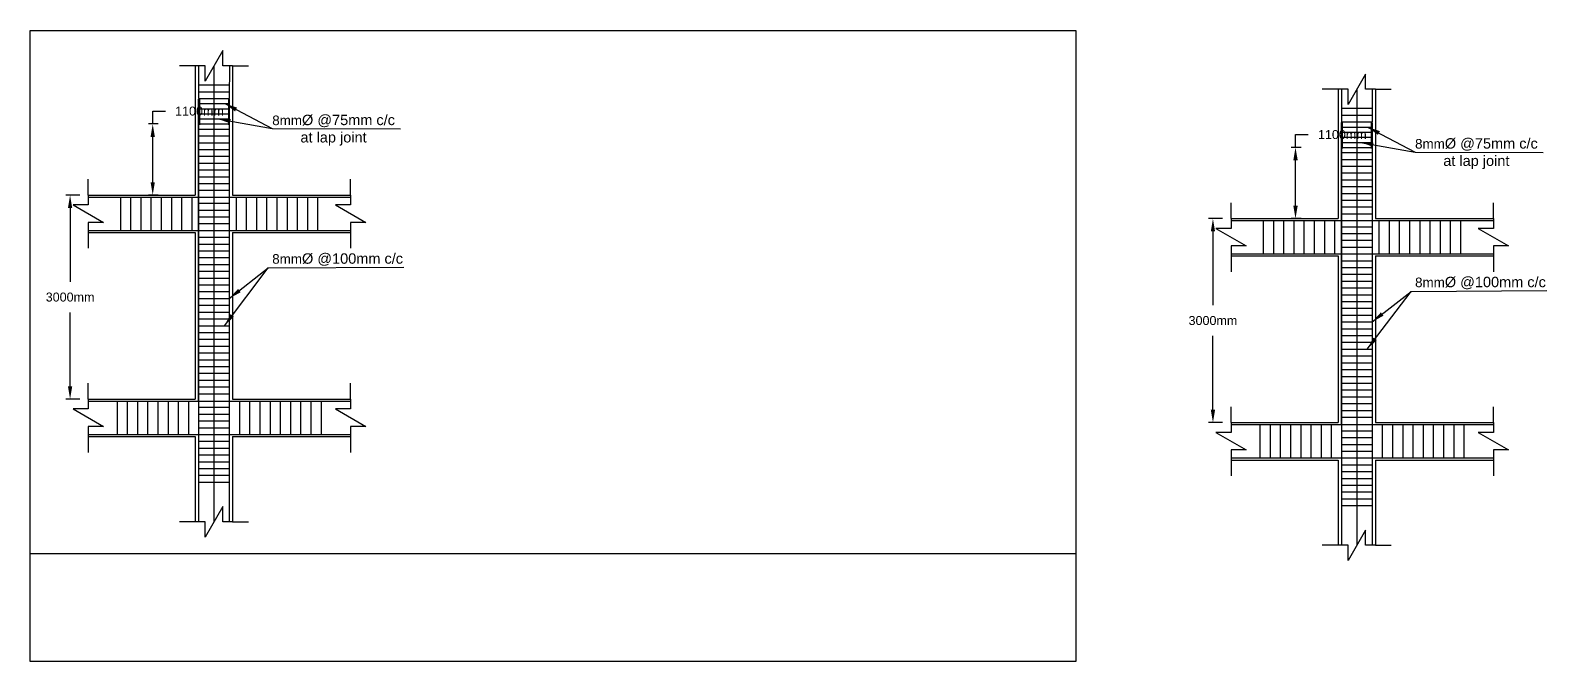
# Model space of a CAD drawing. Header units: metres. Extents: x 3 to 189, y -54 to 67.
# Drawn here: x 170.67 to 188.51, y 39.35 to 46.78 of the extents above; entities that cross this region are included whole.
import ezdxf

# ---------------------------------------------------------------- set-up
doc = ezdxf.new("R2010")
doc.units = ezdxf.units.M
doc.header["$LTSCALE"] = 0.015
doc.header["$MEASUREMENT"] = 0
doc.styles.get("Standard").update_dxf_attribs({"font": 'arial.ttf'})
doc.dimstyles.get("Standard").update_dxf_attribs({"dimscale": 1.005, "dimtxt": 0.105, "dimasz": 0.15, "dimexe": 0.05, "dimexo": 0.1, "dimgap": 0.125, "dimtad": 0, "dimtih": 1, "dimtoh": 1, "dimdec": 4, "dimzin": 0, "dimdsep": 46, "dimtxsty": 'Standard', "dimcen": 0.115, "dimadec": 3, "dimazin": 0, "dimtfac": 1, "dimtdec": 4, "dimtofl": 0, "dimtmove": 0, "dimatfit": 3, "dimfxl": 1, "dimfxlon": 1, "dimtolj": 1, "dimtzin": 0, "dimarcsym": 0})

# ---------------------------------------------------------------- blocks, each defined once
blk = doc.blocks.new('*D104')
at = {"color": 0, "lineweight": -2, "ltscale": 0.01, "transparency": 16777216}
for p, q in [((185.553, 45.401), (185.553, 45.552)), ((185.553, 45.552), (185.704, 45.552)), ((185.619, 45.401), (185.503, 45.401)), ((185.553, 44.716), (185.553, 45.251)), ((185.619, 44.565), (185.503, 44.565))]:
    blk.add_line(p, q, dxfattribs=at)
at = {"color": 0, "ltscale": 0.01, "transparency": 16777216}
for points in [[(185.528, 45.251), (185.579, 45.251), (185.553, 45.401)], [(185.528, 44.716), (185.579, 44.716), (185.553, 44.565)]]:
    blk.add_solid(points, dxfattribs=at)
at = {"layer": 'Defpoints', "color": 0, "ltscale": 0.01, "transparency": 16777216}
for p in [(185.553, 45.401), (185.72, 45.401), (185.72, 44.565)]:
    blk.add_point(p, dxfattribs=at)
at = {"color": 0, "ltscale": 0.01, "transparency": 16777216, "insert": (186.104, 45.552), "char_height": 0.1055, "attachment_point": 5}
blk.add_mtext('\\A1;1100mm', dxfattribs=at)
blk = doc.blocks.new('*D105')
at = {"color": 0, "lineweight": -2, "ltscale": 0.01, "transparency": 16777216}
for p, q in [((184.694, 44.565), (184.531, 44.565)), ((184.582, 44.415), (184.582, 43.545)), ((184.582, 42.316), (184.582, 43.186)), ((184.694, 42.165), (184.531, 42.165))]:
    blk.add_line(p, q, dxfattribs=at)
at = {"color": 0, "ltscale": 0.01, "transparency": 16777216}
for points in [[(184.557, 44.415), (184.607, 44.415), (184.582, 44.565)], [(184.557, 42.316), (184.607, 42.316), (184.582, 42.165)]]:
    blk.add_solid(points, dxfattribs=at)
at = {"layer": 'Defpoints', "color": 0, "ltscale": 0.01, "transparency": 16777216}
for p in [(184.795, 44.565), (184.582, 42.165), (184.795, 42.165)]:
    blk.add_point(p, dxfattribs=at)
at = {"color": 0, "ltscale": 0.01, "transparency": 16777216, "insert": (184.582, 43.365), "char_height": 0.1055, "attachment_point": 5}
blk.add_mtext('\\A1;3000mm', dxfattribs=at)
blk = doc.blocks.new('*D106')
at = {"color": 0, "lineweight": -2, "ltscale": 0.01, "transparency": 16777216}
for p, q in [((172.176, 45.677), (172.06, 45.677)), ((172.11, 45.677), (172.11, 45.828)), ((172.11, 45.828), (172.261, 45.828)), ((172.11, 44.992), (172.11, 45.526)), ((172.176, 44.841), (172.06, 44.841))]:
    blk.add_line(p, q, dxfattribs=at)
at = {"color": 0, "ltscale": 0.01, "transparency": 16777216}
for points in [[(172.085, 45.526), (172.135, 45.526), (172.11, 45.677)], [(172.085, 44.992), (172.135, 44.992), (172.11, 44.841)]]:
    blk.add_solid(points, dxfattribs=at)
at = {"layer": 'Defpoints', "color": 0, "ltscale": 0.01, "transparency": 16777216}
for p in [(172.11, 45.677), (172.276, 45.677), (172.276, 44.841)]:
    blk.add_point(p, dxfattribs=at)
at = {"color": 0, "ltscale": 0.01, "transparency": 16777216, "insert": (172.66, 45.828), "char_height": 0.1055, "attachment_point": 5}
blk.add_mtext('\\A1;1100mm', dxfattribs=at)
blk = doc.blocks.new('*D107')
at = {"color": 0, "lineweight": -2, "ltscale": 0.01, "transparency": 16777216}
for p, q in [((171.251, 44.841), (171.088, 44.841)), ((171.138, 44.69), (171.138, 43.821)), ((171.138, 42.592), (171.138, 43.462)), ((171.251, 42.441), (171.088, 42.441))]:
    blk.add_line(p, q, dxfattribs=at)
at = {"color": 0, "ltscale": 0.01, "transparency": 16777216}
for points in [[(171.113, 44.69), (171.163, 44.69), (171.138, 44.841)], [(171.113, 42.592), (171.163, 42.592), (171.138, 42.441)]]:
    blk.add_solid(points, dxfattribs=at)
at = {"layer": 'Defpoints', "color": 0, "ltscale": 0.01, "transparency": 16777216}
for p in [(171.351, 44.841), (171.138, 42.441), (171.351, 42.441)]:
    blk.add_point(p, dxfattribs=at)
at = {"color": 0, "ltscale": 0.01, "transparency": 16777216, "insert": (171.138, 43.641), "char_height": 0.1055, "attachment_point": 5}
blk.add_mtext('\\A1;3000mm', dxfattribs=at)

msp = doc.modelspace()

# ---------------------------------------------------------------- linework, layer by layer
at = {"linetype": 'Continuous'}
for p, q in [((172.93464, 46.53979), (172.72851, 46.1825)), ((172.93464, 46.36115), (172.93464, 46.53979)), ((172.72851, 46.36115), (172.42463, 46.36115)), ((172.6104, 46.36115), (172.6104, 44.84114)), ((172.6504, 46.36115), (172.6504, 45.97714)), ((172.72851, 46.1825), (172.72851, 46.36115)), ((173.0504, 46.36115), (172.93464, 46.36115)), ((173.01231, 46.36115), (173.0104, 45.97714)), ((173.0504, 46.36115), (173.0504, 44.84114)), ((173.0504, 46.36115), (173.23639, 46.36115)), ((186.37815, 46.26393), (186.17202, 45.90664)), ((186.37815, 46.08528), (186.37815, 46.26393)), ((172.6504, 46.13714), (173.0104, 46.13714)), ((172.6504, 46.05714), (173.0104, 46.05714)), ((186.17202, 46.08528), (185.86814, 46.08528)), ((186.05391, 46.08528), (186.05391, 44.56528)), ((186.09391, 46.08528), (186.09391, 45.70128)), ((186.17202, 45.90664), (186.17202, 46.08528)), ((186.49391, 46.08528), (186.37815, 46.08528)), ((186.45582, 46.08528), (186.45391, 45.70128)), ((186.49391, 46.08528), (186.49391, 44.56528)), ((186.49391, 46.08528), (186.6799, 46.08528)), ((172.6504, 45.97714), (173.0104, 45.97714)), ((172.6504, 45.91714), (173.0104, 45.91714)), ((172.6504, 45.85714), (173.0104, 45.85714)), ((173.0016, 45.96865), (173.0104, 45.97714)), ((173.0016, 45.96865), (173.0016, 45.66557)), ((173.0104, 45.96865), (173.0104, 42.41714)), ((186.09391, 45.86128), (186.45391, 45.86128)), ((172.6504, 45.79714), (173.0104, 45.79714)), ((172.6504, 45.73714), (173.0104, 45.73714)), ((172.6504, 45.67714), (173.0104, 45.67714)), ((186.09391, 45.78128), (186.45391, 45.78128)), ((186.09391, 45.70128), (186.45391, 45.70128)), ((186.44511, 45.69279), (186.45391, 45.70128)), ((186.44511, 45.69279), (186.44511, 45.38971)), ((186.45391, 45.69279), (186.45391, 42.14128)), ((172.6504, 45.61714), (173.0104, 45.61714)), ((172.6504, 45.53714), (173.0104, 45.53714)), ((186.09391, 45.64128), (186.45391, 45.64128)), ((186.09391, 45.58128), (186.45391, 45.58128)), ((186.09391, 45.52128), (186.45391, 45.52128)), ((172.6504, 45.45714), (173.0104, 45.45714)), ((172.6504, 45.37714), (173.0104, 45.37714)), ((186.09391, 45.46128), (186.45391, 45.46128)), ((186.09391, 45.40128), (186.45391, 45.40128)), ((186.09391, 45.34128), (186.45391, 45.34128)), ((172.6504, 45.29714), (173.0104, 45.29714)), ((172.6504, 45.21714), (173.0104, 45.21714)), ((172.6504, 45.13714), (173.0104, 45.13714)), ((186.09391, 45.26128), (186.45391, 45.26128)), ((186.09391, 45.18128), (186.45391, 45.18128)), ((171.35118, 44.84114), (171.35118, 45.02714)), ((172.6504, 45.05714), (173.0104, 45.05714)), ((172.6504, 44.97714), (173.0104, 44.97714)), ((174.43747, 44.84114), (174.43747, 45.02714)), ((186.09391, 45.10128), (186.45391, 45.10128)), ((186.09391, 45.02128), (186.45391, 45.02128)), ((171.35118, 44.84114), (172.6104, 44.84114)), ((171.35118, 44.84114), (171.35118, 44.72538)), ((171.35118, 44.81714), (174.43747, 44.81714)), ((171.72953, 44.81714), (171.72953, 44.42514)), ((171.84953, 44.81714), (171.84953, 44.42514)), ((171.96953, 44.81714), (171.96953, 44.42514)), ((172.08953, 44.81714), (172.08953, 44.42514)), ((172.08953, 44.81714), (172.08953, 44.42514)), ((172.20953, 44.81714), (172.20953, 44.42514)), ((172.32953, 44.81714), (172.32953, 44.42514)), ((172.44953, 44.81714), (172.44953, 44.42514)), ((172.56953, 44.81714), (172.56953, 44.42514)), ((172.6504, 44.89714), (173.0104, 44.89714)), ((172.6504, 44.81714), (173.0104, 44.81714)), ((172.6504, 44.81714), (172.6504, 44.42514)), ((173.0104, 44.81714), (173.0104, 44.42514)), ((173.0504, 44.84114), (174.43747, 44.84114)), ((173.0904, 44.81714), (173.0904, 44.42514)), ((173.2104, 44.81714), (173.2104, 44.42514)), ((173.3304, 44.81714), (173.3304, 44.42514)), ((173.4504, 44.81714), (173.4504, 44.42514)), ((173.5704, 44.81714), (173.5704, 44.42514)), ((173.6904, 44.81714), (173.6904, 44.42514)), ((173.8104, 44.81714), (173.8104, 44.42514)), ((173.9304, 44.81714), (173.9304, 44.42514)), ((174.0504, 44.81714), (174.0504, 44.42514)), ((174.43747, 44.84114), (174.43747, 44.72538)), ((186.09391, 44.94128), (186.45391, 44.94128)), ((186.09391, 44.86128), (186.45391, 44.86128)), ((186.09391, 44.78128), (186.45391, 44.78128)), ((171.35118, 44.72538), (171.17254, 44.72538)), ((171.17254, 44.72538), (171.52983, 44.51926)), ((172.6504, 44.74514), (173.0104, 44.74514)), ((172.6504, 44.66514), (173.0104, 44.66514)), ((174.43747, 44.72538), (174.25883, 44.72538)), ((174.25883, 44.72538), (174.61611, 44.51926)), ((184.79469, 44.56528), (184.79469, 44.75128)), ((186.09391, 44.70128), (186.45391, 44.70128)), ((186.09391, 44.62128), (186.45391, 44.62128)), ((187.88098, 44.56528), (187.88098, 44.75128)), ((171.35118, 44.51926), (171.35118, 44.21538)), ((171.52983, 44.51926), (171.35118, 44.51926)), ((171.35118, 44.42514), (174.43747, 44.42514)), ((172.6504, 44.58514), (173.0104, 44.58514)), ((172.6504, 44.50514), (173.0104, 44.50514)), ((172.6504, 44.42514), (173.0104, 44.42514)), ((174.43747, 44.51926), (174.43747, 44.21538)), ((174.61611, 44.51926), (174.43747, 44.51926)), ((184.79469, 44.44952), (184.61605, 44.44952)), ((184.61605, 44.44952), (184.97334, 44.2434)), ((184.79469, 44.56528), (186.05391, 44.56528)), ((184.79469, 44.56528), (184.79469, 44.44952)), ((184.79469, 44.54128), (187.88098, 44.54128)), ((185.17304, 44.54128), (185.17304, 44.14928)), ((185.29304, 44.54128), (185.29304, 44.14928)), ((185.41304, 44.54128), (185.41304, 44.14928)), ((185.53304, 44.54128), (185.53304, 44.14928)), ((185.53304, 44.54128), (185.53304, 44.14928)), ((185.65304, 44.54128), (185.65304, 44.14928)), ((185.77304, 44.54128), (185.77304, 44.14928)), ((185.89304, 44.54128), (185.89304, 44.14928)), ((186.01304, 44.54128), (186.01304, 44.14928)), ((186.09391, 44.54128), (186.45391, 44.54128)), ((186.09391, 44.54128), (186.09391, 44.14928)), ((186.09391, 44.46928), (186.45391, 44.46928)), ((186.45391, 44.54128), (186.45391, 44.14928)), ((186.49391, 44.56528), (187.88098, 44.56528)), ((186.53391, 44.54128), (186.53391, 44.14928)), ((186.65391, 44.54128), (186.65391, 44.14928)), ((186.77391, 44.54128), (186.77391, 44.14928)), ((186.89391, 44.54128), (186.89391, 44.14928)), ((187.01391, 44.54128), (187.01391, 44.14928)), ((187.13391, 44.54128), (187.13391, 44.14928)), ((187.25391, 44.54128), (187.25391, 44.14928)), ((187.37391, 44.54128), (187.37391, 44.14928)), ((187.49391, 44.54128), (187.49391, 44.14928)), ((187.88098, 44.44952), (187.70234, 44.44952)), ((187.70234, 44.44952), (188.05963, 44.2434)), ((187.88098, 44.56528), (187.88098, 44.44952)), ((171.35118, 44.40114), (172.6104, 44.40114)), ((172.6104, 44.40114), (172.6104, 42.44114)), ((172.6504, 44.34514), (173.0104, 44.34514)), ((172.6504, 44.26514), (173.0104, 44.26514)), ((173.0504, 44.40114), (173.0504, 42.44114)), ((173.0504, 44.40114), (174.43747, 44.40114)), ((184.79469, 44.2434), (184.79469, 43.93952)), ((184.97334, 44.2434), (184.79469, 44.2434)), ((186.09391, 44.38928), (186.45391, 44.38928)), ((186.09391, 44.30928), (186.45391, 44.30928)), ((187.88098, 44.2434), (187.88098, 43.93952)), ((188.05963, 44.2434), (187.88098, 44.2434)), ((172.6504, 44.18514), (173.0104, 44.18514)), ((172.6504, 44.10514), (173.0104, 44.10514)), ((184.79469, 44.14928), (187.88098, 44.14928)), ((184.79469, 44.12528), (186.05391, 44.12528)), ((186.05391, 44.12528), (186.05391, 42.16528)), ((186.09391, 44.22928), (186.45391, 44.22928)), ((186.09391, 44.14928), (186.45391, 44.14928)), ((186.09391, 44.06928), (186.45391, 44.06928)), ((186.49391, 44.12528), (186.49391, 42.16528)), ((186.49391, 44.12528), (187.88098, 44.12528)), ((172.6504, 44.02514), (173.0104, 44.02514)), ((172.6504, 43.94514), (173.0104, 43.94514)), ((186.09391, 43.98928), (186.45391, 43.98928)), ((186.09391, 43.90928), (186.45391, 43.90928)), ((172.6504, 43.86514), (173.0104, 43.86514)), ((172.6504, 43.78514), (173.0104, 43.78514)), ((172.6504, 43.70514), (173.0104, 43.70514)), ((186.09391, 43.82928), (186.45391, 43.82928)), ((186.09391, 43.74928), (186.45391, 43.74928)), ((172.6504, 43.62514), (173.0104, 43.62514)), ((172.6504, 43.54514), (173.0104, 43.54514)), ((186.09391, 43.66928), (186.45391, 43.66928)), ((186.09391, 43.58928), (186.45391, 43.58928)), ((172.6504, 43.46514), (173.0104, 43.46514)), ((172.6504, 43.38514), (173.0104, 43.38514)), ((186.09391, 43.50928), (186.45391, 43.50928)), ((186.09391, 43.42928), (186.45391, 43.42928)), ((186.09391, 43.34928), (186.45391, 43.34928)), ((172.6504, 43.30514), (173.0104, 43.30514)), ((172.6504, 43.22514), (173.0104, 43.22514)), ((186.09391, 43.26928), (186.45391, 43.26928)), ((186.09391, 43.18928), (186.45391, 43.18928)), ((172.6504, 43.14514), (173.0104, 43.14514)), ((172.6504, 43.06514), (173.0104, 43.06514)), ((186.09391, 43.10928), (186.45391, 43.10928)), ((186.09391, 43.02928), (186.45391, 43.02928)), ((172.6504, 42.98514), (173.0104, 42.98514)), ((172.6504, 42.90514), (173.0104, 42.90514)), ((172.6504, 42.82514), (173.0104, 42.82514)), ((186.09391, 42.94928), (186.45391, 42.94928)), ((186.09391, 42.86928), (186.45391, 42.86928)), ((172.6504, 42.74514), (173.0104, 42.74514)), ((172.6504, 42.66514), (173.0104, 42.66514)), ((186.09391, 42.78928), (186.45391, 42.78928)), ((186.09391, 42.70928), (186.45391, 42.70928)), ((171.35118, 42.44114), (171.35118, 42.62714)), ((172.6504, 42.58514), (173.0104, 42.58514)), ((172.6504, 42.50514), (173.0104, 42.50514)), ((174.43747, 42.44114), (174.43747, 42.62714)), ((186.09391, 42.62928), (186.45391, 42.62928)), ((186.09391, 42.54928), (186.45391, 42.54928)), ((186.09391, 42.46928), (186.45391, 42.46928)), ((171.35118, 42.32538), (171.17254, 42.32538)), ((171.17254, 42.32538), (171.52983, 42.11926)), ((171.35118, 42.44114), (172.6104, 42.44114)), ((171.35118, 42.44114), (171.35118, 42.32538)), ((171.35118, 42.41714), (174.43747, 42.41714)), ((171.6904, 42.41714), (171.6904, 42.02514)), ((171.8104, 42.41714), (171.8104, 42.02514)), ((171.9304, 42.41714), (171.9304, 42.02514)), ((172.0504, 42.41714), (172.0504, 42.02514)), ((172.0504, 42.41714), (172.0504, 42.02514)), ((172.1704, 42.41714), (172.1704, 42.02514)), ((172.2904, 42.41714), (172.2904, 42.02514)), ((172.4104, 42.41714), (172.4104, 42.02514)), ((172.5304, 42.41714), (172.5304, 42.02514)), ((172.6504, 42.41714), (173.0104, 42.41714)), ((172.6504, 42.41714), (172.6504, 40.99817)), ((172.6504, 42.34514), (173.0104, 42.34514)), ((173.0104, 42.41714), (173.0104, 40.99817)), ((173.0504, 42.44114), (174.43747, 42.44114)), ((173.0504, 42.44114), (174.43747, 42.44114)), ((173.1304, 42.41714), (173.1304, 42.02514)), ((173.2504, 42.41714), (173.2504, 42.02514)), ((173.3704, 42.41714), (173.3704, 42.02514)), ((173.4904, 42.41714), (173.4904, 42.02514)), ((173.6104, 42.41714), (173.6104, 42.02514)), ((173.7304, 42.41714), (173.7304, 42.02514)), ((173.8504, 42.41714), (173.8504, 42.02514)), ((173.9704, 42.41714), (173.9704, 42.02514)), ((174.0904, 42.41714), (174.0904, 42.02514)), ((174.43747, 42.32538), (174.25883, 42.32538)), ((174.25883, 42.32538), (174.61611, 42.11926)), ((174.43747, 42.44114), (174.43747, 42.32538)), ((184.79469, 42.16528), (184.79469, 42.35128)), ((186.09391, 42.38928), (186.45391, 42.38928)), ((186.09391, 42.30928), (186.45391, 42.30928)), ((187.88098, 42.16528), (187.88098, 42.35128)), ((171.35118, 42.11926), (171.35118, 41.81538)), ((171.52983, 42.11926), (171.35118, 42.11926)), ((172.6504, 42.26514), (173.0104, 42.26514)), ((172.6504, 42.18514), (173.0104, 42.18514)), ((172.6504, 42.10514), (173.0104, 42.10514)), ((174.43747, 42.11926), (174.43747, 41.81538)), ((174.61611, 42.11926), (174.43747, 42.11926)), ((184.79469, 42.16528), (186.05391, 42.16528)), ((184.79469, 42.16528), (184.79469, 42.04952)), ((184.79469, 42.14128), (187.88098, 42.14128)), ((185.13391, 42.14128), (185.13391, 41.74928)), ((185.25391, 42.14128), (185.25391, 41.74928)), ((185.37391, 42.14128), (185.37391, 41.74928)), ((185.49391, 42.14128), (185.49391, 41.74928)), ((185.49391, 42.14128), (185.49391, 41.74928)), ((185.61391, 42.14128), (185.61391, 41.74928)), ((185.73391, 42.14128), (185.73391, 41.74928)), ((185.85391, 42.14128), (185.85391, 41.74928)), ((185.97391, 42.14128), (185.97391, 41.74928)), ((186.09391, 42.22928), (186.45391, 42.22928)), ((186.09391, 42.14128), (186.45391, 42.14128)), ((186.09391, 42.14128), (186.09391, 40.72231)), ((186.45391, 42.14128), (186.45391, 40.72231)), ((186.49391, 42.16528), (187.88098, 42.16528)), ((186.49391, 42.16528), (187.88098, 42.16528)), ((186.57391, 42.14128), (186.57391, 41.74928)), ((186.69391, 42.14128), (186.69391, 41.74928)), ((186.81391, 42.14128), (186.81391, 41.74928)), ((186.93391, 42.14128), (186.93391, 41.74928)), ((187.05391, 42.14128), (187.05391, 41.74928)), ((187.17391, 42.14128), (187.17391, 41.74928)), ((187.29391, 42.14128), (187.29391, 41.74928)), ((187.41391, 42.14128), (187.41391, 41.74928)), ((187.53391, 42.14128), (187.53391, 41.74928)), ((187.88098, 42.16528), (187.88098, 42.04952)), ((171.35118, 42.02514), (174.43747, 42.02514)), ((171.35118, 42.00114), (172.6104, 42.00114)), ((172.6104, 42.00114), (172.6104, 40.99817)), ((172.6504, 42.02514), (173.0104, 42.02514)), ((172.6504, 41.94514), (173.0104, 41.94514)), ((173.0504, 42.00114), (174.43747, 42.00114)), ((173.0504, 42.00114), (173.0504, 40.99817)), ((184.79469, 42.04952), (184.61605, 42.04952)), ((184.61605, 42.04952), (184.97334, 41.8434)), ((186.09391, 42.06928), (186.45391, 42.06928)), ((186.09391, 41.98928), (186.45391, 41.98928)), ((187.88098, 42.04952), (187.70234, 42.04952)), ((187.70234, 42.04952), (188.05963, 41.8434)), ((172.6504, 41.86514), (173.0104, 41.86514)), ((172.6504, 41.78514), (173.0104, 41.78514)), ((184.79469, 41.8434), (184.79469, 41.53952)), ((184.97334, 41.8434), (184.79469, 41.8434)), ((184.79469, 41.74928), (187.88098, 41.74928)), ((186.09391, 41.90928), (186.45391, 41.90928)), ((186.09391, 41.82928), (186.45391, 41.82928)), ((186.09391, 41.74928), (186.45391, 41.74928)), ((187.88098, 41.8434), (187.88098, 41.53952)), ((188.05963, 41.8434), (187.88098, 41.8434)), ((172.6504, 41.70514), (173.0104, 41.70514)), ((172.6504, 41.62514), (173.0104, 41.62514)), ((184.79469, 41.72528), (186.05391, 41.72528)), ((186.05391, 41.72528), (186.05391, 40.72231)), ((186.09391, 41.66928), (186.45391, 41.66928)), ((186.09391, 41.58928), (186.45391, 41.58928)), ((186.49391, 41.72528), (187.88098, 41.72528)), ((186.49391, 41.72528), (186.49391, 40.72231)), ((172.6504, 41.54514), (173.0104, 41.54514)), ((172.6504, 41.46514), (173.0104, 41.46514)), ((186.09391, 41.50928), (186.45391, 41.50928)), ((186.09391, 41.42928), (186.45391, 41.42928)), ((186.09391, 41.34928), (186.45391, 41.34928)), ((186.09391, 41.26928), (186.45391, 41.26928)), ((172.93464, 41.17681), (172.72851, 40.81952)), ((172.93464, 40.99817), (172.93464, 41.17681)), ((186.09391, 41.18928), (186.45391, 41.18928)), ((172.72851, 40.99817), (172.42463, 40.99817)), ((172.72851, 40.81952), (172.72851, 40.99817)), ((173.0504, 40.99817), (172.93464, 40.99817)), ((173.0504, 40.99817), (173.23639, 40.99817)), ((186.37815, 40.90095), (186.17202, 40.54366)), ((186.37815, 40.72231), (186.37815, 40.90095)), ((186.17202, 40.72231), (185.86814, 40.72231)), ((186.17202, 40.54366), (186.17202, 40.72231)), ((186.49391, 40.72231), (186.37815, 40.72231)), ((186.49391, 40.72231), (186.6799, 40.72231)), ((170.6703, 40.62673), (182.9703, 40.62673))]:
    msp.add_line(p, q, dxfattribs=at)
at = {"ltscale": 0.01}
for p, q in [((172.83412, 41.00258), (172.83412, 46.36115)), ((186.27763, 40.72672), (186.27763, 46.08528))]:
    msp.add_line(p, q, dxfattribs=at)
at = {"linetype": 'Continuous', "lineweight": 35}
for p, q in [((172.6504, 45.97714), (172.65932, 45.96865)), ((172.6504, 45.97025), (172.6504, 42.41714)), ((172.65932, 45.96865), (172.65932, 45.66557)), ((186.09391, 45.70128), (186.10283, 45.69279)), ((186.09391, 45.69439), (186.09391, 42.14128)), ((186.10283, 45.69279), (186.10283, 45.38971))]:
    msp.add_line(p, q, dxfattribs=at)
at = {"linetype": 'Continuous'}
msp.add_lwpolyline([(170.6703, 46.77855), (182.9703, 46.77855), (182.9703, 39.35355), (170.6703, 39.35355)], close=True, dxfattribs=at)

# ---------------------------------------------------------------- texts
at = {"linetype": 'Continuous', "char_height": 0.1128194, "attachment_point": 1}
for s, insert in [('8mm{\\H1.08333x;Ø @75mm c/c\\P       at lap joint}', (173.51609, 45.78579)), ('8mm{\\H1.08333x;Ø @75mm c/c\\P       at lap joint}', (186.9596, 45.50993)), ('8mm{\\H1.08333x;Ø @100mm c/c}', (173.51609, 44.15592)), ('8mm{\\H1.08333x;Ø @100mm c/c}', (186.9596, 43.88006))]:
    msp.add_mtext_dynamic_manual_height_columns(s, width=2.0186148, gutter_width=0.5641, heights=[0], dxfattribs=dict(at, insert=insert))

# ---------------------------------------------------------------- dimensions: what is measured, and where the dimension line sits
at = {"ltscale": 0.01}
for base, p1, p2, text, picture, middle in [((172.10997, 45.67714), (172.27635, 44.84114), (172.27635, 45.67714), '1100mm', '*D106', (172.66034, 45.82789)), ((185.55348, 45.40128), (185.71986, 44.56528), (185.71986, 45.40128), '1100mm', '*D104', (186.10385, 45.55203)), ((171.13822, 42.44114), (171.35118, 44.84114), (171.35118, 42.44114), '3000mm', '*D107', (171.13822, 43.64114)), ((184.58173, 42.16528), (184.79469, 44.56528), (184.79469, 42.16528), '3000mm', '*D105', (184.58173, 43.36528))]:
    dim = msp.add_linear_dim(base=base, p1=p1, p2=p2, angle=90, text=text, dimstyle='Standard', override={"dimpost": 'm'}, dxfattribs=at)
    dim.commit()
    dim.dimension.update_dxf_attribs({"geometry": picture, "text_midpoint": middle})

# ---------------------------------------------------------------- leaders
for points in [[(172.95744, 45.91714), (173.51609, 45.62314), (175.0245, 45.61945)], [(172.87408, 45.73714), (173.51609, 45.62314)], [(186.40095, 45.64128), (186.9596, 45.34727), (188.46801, 45.34358)], [(186.31759, 45.46128), (186.9596, 45.34727)], [(172.95338, 43.30514), (173.46947, 43.98364)], [(173.0104, 43.62514), (173.46947, 43.98364), (175.06424, 43.99323)], [(186.39689, 43.02928), (186.91298, 43.70778)], [(186.45391, 43.34928), (186.91298, 43.70778), (188.50776, 43.71737)]]:
    msp.add_leader(points, dimstyle='Standard', override={"dimgap": 0.125, "dimtad": 0}, dxfattribs=at)

doc.saveas('drawing.dxf')
